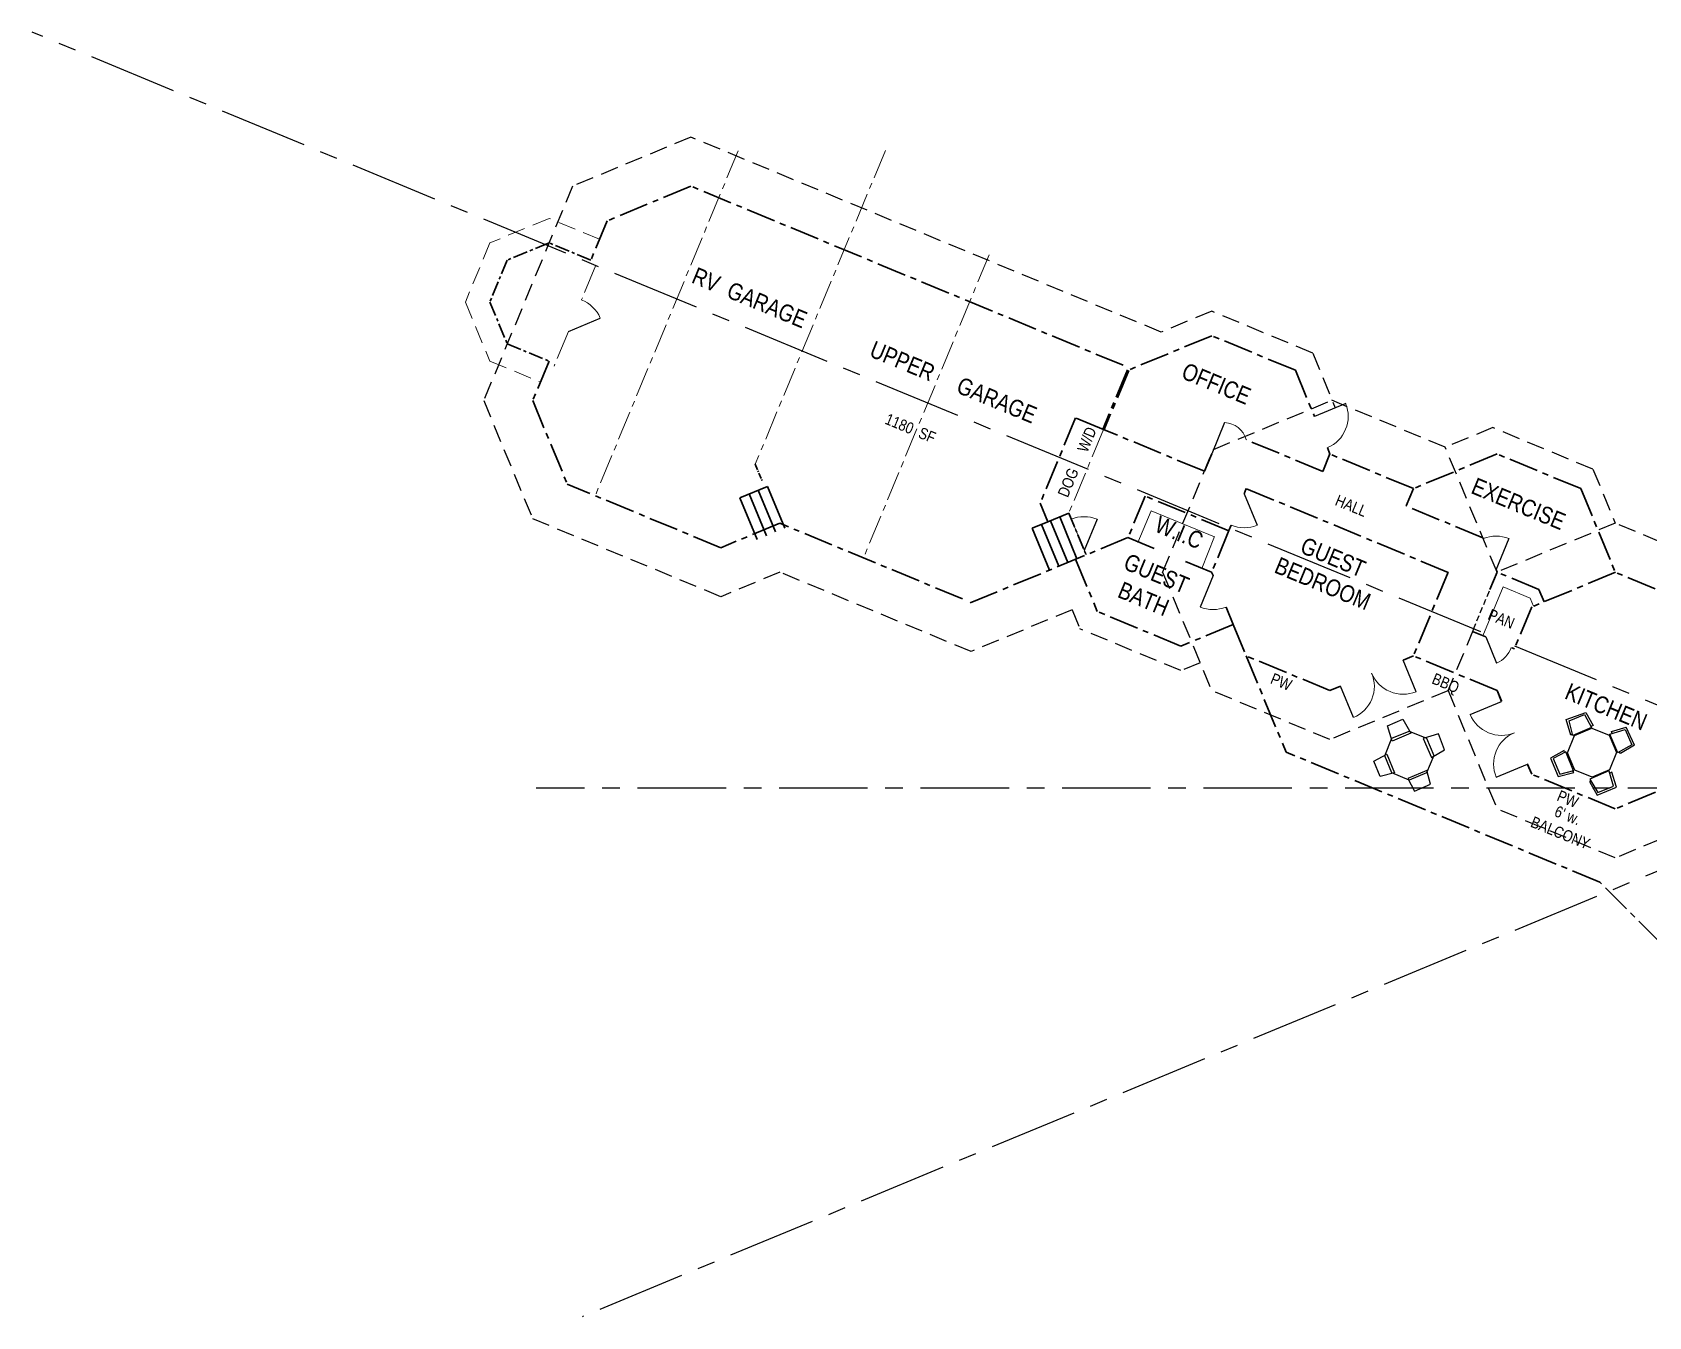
# Model space of a CAD drawing. Header units: inches. Extents: x 2775 to 17527, y 515 to 14737.
# Drawn here: x 11433 to 13147, y 3096 to 4458 of the extents above; entities that cross this region are included whole.
import ezdxf

# ---------------------------------------------------------------- set-up
doc = ezdxf.new("R2010")
doc.units = ezdxf.units.IN
doc.header["$LTSCALE"] = 0.5
doc.header["$MEASUREMENT"] = 0
doc.linetypes.add('CENTER', pattern=[2, 1.25, -0.25, 0.25, -0.25])
doc.linetypes.add('HIDDEN', pattern=[0.375, 0.25, -0.125])
for name, color, linetype, lineweight in [('DOORS', 7, 'CONTINUOUS', 30), ('GRID', 1, 'CENTER', 35), ('LAYOUT', 6, 'CENTER', 25), ('MILLWORK', 7, 'CONTINUOUS', 20), ('ROOFLINE', 6, 'HIDDEN', 30)]:
    doc.layers.add(name, color=color, linetype=linetype, lineweight=lineweight)
doc.layers.add('FURNITURE', color=30, linetype='CONTINUOUS')
doc.layers.add('TEXT', color=7, linetype='CONTINUOUS')
doc.styles.add('ARCHENTLTD', font='technical.ttf', dxfattribs={"height": 6})

msp = doc.modelspace()

# ---------------------------------------------------------------- linework, layer by layer
at = {"layer": 'DOORS', "color": 7, "lineweight": 30, "ltscale": 50}
for p, q in [((12001.5221, 4141.0909), (12035.324, 4155.2348)), ((12825.6525, 4064.7188), (12792.3928, 4050.9422)), ((12697.2484, 4044.3544), (12683.4718, 4011.0947)), ((12717.8898, 3968.7713), (12731.6664, 3935.5117)), ((12561.9581, 3941.8585), (12548.1815, 3908.5988)), ((12998.6649, 3921.3208), (12984.8883, 3888.0611)), ((12684.9194, 3882.0801), (12671.1428, 3848.8204)), ((12974.0218, 3817.0684), (12985.51, 3789.3268)), ((12900.2405, 3759.0647), (12886.4639, 3792.3244)), ((12833.7102, 3731.526), (12819.9336, 3764.7856)), ((12957.5219, 3734.9897), (12990.7816, 3748.7663)), ((12985.0606, 3668.4593), (13018.3203, 3682.2359))]:
    msp.add_line(p, q, dxfattribs=at)
at = {"layer": 'DOORS', "color": 7, "lineweight": 9, "ltscale": 50}
for centre, radius, start, end in [((12002.3511, 4140.7853), 36, 23.6641647, 69.1631303), ((12792.3847, 4050.9388), 35.8643, 292.5, 22.5), ((12696.4508, 4019.7636), 24.6037, 15.3747029, 88.1422925), ((12548.1815, 3908.5988), 36, 67.5, 112.4531403), ((12717.8898, 3968.7713), 35.9406, 247.4859933, 292.5), ((12985.0398, 3888.427), 35.6039, 67.5, 112.5409195), ((12684.9194, 3882.0801), 36, 247.5, 292.4859933), ((12973.7162, 3816.2394), 29.3834, 293.6641647, 339.1631303), ((12819.9336, 3764.7856), 36, 292.5, 22.9274514), ((12886.4639, 3792.3244), 36.0068, 202.0446183, 292.5), ((12990.7849, 3748.7581), 36, 202.4859933, 292.4859933), ((13018.3203, 3682.2359), 35.9958, 112.4859933, 202.5)]:
    msp.add_arc(centre, radius, start, end, dxfattribs=at)
at = {"layer": 'FURNITURE', "color": 7, "linetype": 'Continuous', "ltscale": 0.75}
for p, q in [((13059.3675, 3729.6052), (13080.0243, 3737.0621)), ((13080.0243, 3737.0621), (13087.8781, 3723.0383)), ((12869.7509, 3722.7661), (12886.132, 3729.9644)), ((12874.7482, 3706.6677), (12869.7509, 3722.7661)), ((12886.132, 3729.9644), (12894.4917, 3715.165)), ((13064.3347, 3713.0557), (13059.3675, 3729.6052)), ((13062.4344, 3728.0417), (13078.7855, 3734.7889)), ((13066.5357, 3712.7731), (13062.4344, 3728.0417)), ((13086.2965, 3721.0598), (13066.5357, 3712.7731)), ((13068.2818, 3712.7673), (13086.6317, 3720.4625)), ((13078.7855, 3734.7889), (13086.2965, 3721.0598)), ((13087.8781, 3723.0383), (13085.5628, 3722.2866)), ((13086.6317, 3720.4625), (13105.0467, 3712.9297)), ((13105.6724, 3714.06), (13121.7708, 3719.0573)), ((13107.2059, 3716.6759), (13122.8324, 3721.4987)), ((13121.7708, 3719.0573), (13128.9692, 3702.6762)), ((13131.6212, 3702.3635), (13122.7992, 3721.571)), ((12866.9024, 3691.2153), (12874.4352, 3709.6303)), ((12874.4352, 3709.6303), (12892.7808, 3717.3236)), ((12894.4917, 3715.165), (12874.7482, 3706.6677)), ((12892.7808, 3717.3236), (12911.1933, 3709.7912)), ((12907.5474, 3709.3402), (12916.4415, 3689.1765)), ((12923.9104, 3714.2292), (12907.5504, 3709.3334)), ((12911.1933, 3709.7912), (12918.8878, 3691.4428)), ((12930.3631, 3697.5354), (12923.9104, 3714.2292)), ((13060.7539, 3694.3584), (13068.2818, 3712.7673)), ((13066.1749, 3714.1562), (13064.3347, 3713.0557)), ((13105.0467, 3712.9297), (13112.74, 3694.5841)), ((13114.2237, 3694.191), (13105.6724, 3714.06)), ((13108.1199, 3714.7576), (13107.2059, 3716.6759)), ((13128.9692, 3702.6762), (13113.905, 3694.1669)), ((13131.6212, 3702.3635), (13116.8457, 3693.4272)), ((12855.4152, 3685.3978), (12869.1443, 3692.9088)), ((12862.1624, 3669.0467), (12855.4152, 3685.3978)), ((12874.5976, 3672.8654), (12866.9024, 3691.2153)), ((12869.1443, 3692.9088), (12877.431, 3673.148)), ((12918.8878, 3691.4428), (12911.3544, 3673.0318)), ((12916.4415, 3689.1765), (12930.3631, 3697.5354)), ((13057.1184, 3696.5483), (13042.6676, 3688.4059)), ((13042.6676, 3688.4059), (13050.9304, 3668.9638)), ((13058.9405, 3695.3396), (13045.3738, 3688.2255)), ((13045.3738, 3688.2255), (13052.7284, 3671.4715)), ((13057.6705, 3694.6736), (13057.1184, 3696.5483)), ((13067.2395, 3675.2861), (13058.9405, 3695.3396)), ((13068.4482, 3676.0104), (13060.7539, 3694.3584)), ((13112.74, 3694.5841), (13105.2075, 3676.1716)), ((13116.8457, 3693.4272), (13115.9015, 3694.8946)), ((12877.431, 3673.148), (12862.1624, 3669.0467)), ((12893.0065, 3665.3375), (12874.5976, 3672.8654)), ((12911.5236, 3675.4733), (12891.4702, 3667.1743)), ((12911.3544, 3673.0318), (12893.0065, 3665.3375)), ((12915.3382, 3660.9623), (12911.5236, 3675.4733)), ((13050.9304, 3668.9638), (13067.3175, 3673.5342)), ((13052.7284, 3671.4715), (13067.4378, 3675.3383)), ((13067.3175, 3673.5342), (13066.4328, 3675.0741)), ((13086.8592, 3668.4771), (13068.4482, 3676.0104)), ((13104.7042, 3675.0737), (13084.5405, 3666.1795)), ((13105.2075, 3676.1716), (13086.8592, 3668.4771)), ((13109.5933, 3658.7106), (13104.8605, 3674.7008)), ((13107.7471, 3673.8288), (13105.4472, 3672.7188)), ((13112.2753, 3658.8489), (13107.7471, 3673.8288)), ((12891.4702, 3667.1743), (12898.5843, 3653.6076)), ((12898.5843, 3653.6076), (12915.3382, 3660.9623)), ((13085.4846, 3664.7122), (13084.2037, 3663.8462)), ((13084.2037, 3663.8462), (13092.0816, 3649.5037)), ((13084.5405, 3666.1795), (13092.8994, 3652.258)), ((13092.0816, 3649.5037), (13112.7985, 3657.8627)), ((13092.8994, 3652.258), (13109.5933, 3658.7106)), ((13112.7985, 3657.8627), (13112.2753, 3658.8489))]:
    msp.add_line(p, q, dxfattribs=at)
at = {"layer": 'GRID', "linetype": 'CENTER', "lineweight": 20, "ltscale": 50}
for p, q in [((12181.5331, 4332.6556), (12029.8986, 3966.8306)), ((12337.5001, 4332.8581), (12199.5833, 4000.1276)), ((12447.5882, 4222.3757), (12314.3334, 3900.8925)), ((12030.6006, 4211.2442), (12015.3068, 4174.3472)), ((12001.5221, 4141.0909), (11986.2281, 4104.1934)), ((12568.7593, 4036.9874), (12532.0357, 3948.3899))]:
    msp.add_line(p, q, dxfattribs=at)
at = {"layer": 'GRID', "ltscale": 50}
for p, q in [((12131.3117, 4295.003), (12042.6087, 4258.2865)), ((12589.4999, 4105.0972), (12131.2939, 4295.0236)), ((12683.5147, 4136.5088), (12594.8117, 4099.7922)), ((12772.1819, 4099.7694), (12683.4969, 4136.5293)), ((12772.1819, 4099.7694), (12792.3928, 4050.9422)), ((11963.6091, 4067.7916), (12000.329, 3979.0806)), ((12539.209, 4049.2681), (12502.4491, 3960.5831)), ((12568.7593, 4036.9874), (12539.1977, 4049.2407)), ((12675.8505, 3992.7082), (12568.812, 4037.1144)), ((12683.4718, 4011.0947), (12675.8505, 3992.7082)), ((12801.2688, 3992.6436), (12720.174, 4026.2868)), ((12808.9131, 4011.0859), (12801.2688, 3992.6436)), ((12806.1094, 4017.8045), (12808.9018, 4011.0585)), ((12897.3945, 3974.3461), (12808.9018, 4011.0584)), ((12986.1042, 4011.0789), (12897.4012, 3974.3623)), ((13074.7715, 3974.3394), (12986.0864, 4011.0994)), ((12162.9262, 3911.6907), (12000.3257, 3979.0886)), ((12501.7167, 3958.8163), (12509.8651, 3939.1841)), ((12613.0306, 3966.5105), (12594.7538, 3922.4168)), ((12701.7157, 3929.7505), (12613.0306, 3966.5105)), ((12720.1988, 3974.3419), (12717.8898, 3968.7713)), ((12934.0724, 3885.5816), (12720.1874, 3974.3145)), ((12897.4126, 3974.3897), (12889.7616, 3955.9313)), ((13074.7715, 3974.3394), (13111.4913, 3885.6285)), ((12532.0704, 3948.3755), (12509.8651, 3939.1841)), ((12971.0127, 3922.2233), (12889.7616, 3955.9313)), ((12225.4856, 3937.7199), (12162.9229, 3911.6829)), ((12419.4293, 3857.3302), (12225.4856, 3937.7199)), ((12701.8188, 3929.9994), (12683.4388, 3885.6568)), ((12704.1278, 3935.5699), (12701.8188, 3929.9994)), ((12594.7538, 3922.4168), (12424.7265, 3852.0379)), ((12622.4875, 3910.9212), (12594.7538, 3922.4168)), ((12971.0127, 3922.2233), (12971.673, 3920.6323)), ((12539.276, 3899.5296), (12562.2126, 3844.0949)), ((12683.4388, 3885.6568), (12655.7438, 3897.1364)), ((12683.4388, 3885.6568), (12684.9194, 3882.0801)), ((12934.1112, 3885.6752), (12897.3513, 3796.9901)), ((12934.1112, 3885.6752), (12934.1112, 3885.6752)), ((12986.1271, 3885.8074), (12978.4481, 3867.2815)), ((12985.0398, 3888.427), (12986.1271, 3885.8074)), ((13030.4639, 3867.4138), (12986.1271, 3885.8074)), ((13111.4993, 3885.6318), (13022.7963, 3848.9152)), ((13199.8684, 3848.8227), (13111.4993, 3885.6318)), ((13030.4197, 3867.4321), (13035.8481, 3854.3177)), ((12650.8923, 3807.3222), (12562.2126, 3844.0949)), ((12698.6979, 3848.7927), (12706.3634, 3830.2738)), ((13022.7963, 3848.9152), (13004.3781, 3804.4804)), ((12706.332, 3830.2608), (12650.8923, 3807.3222)), ((12706.3634, 3830.2738), (12720.1554, 3796.9539)), ((12974.0145, 3817.0611), (12960.0355, 3822.8604)), ((13004.3724, 3804.4667), (13001.7124, 3805.5703)), ((12808.8404, 3760.1939), (12720.1554, 3796.9539)), ((12897.5434, 3796.9105), (12886.4503, 3792.3187)), ((12897.5434, 3796.9105), (12886.4503, 3792.3187)), ((12986.0363, 3760.2302), (12897.3513, 3796.9901)), ((12819.9336, 3764.7856), (12808.8404, 3760.1939)), ((12986.0363, 3760.2302), (12990.598, 3749.2098)), ((12986.0363, 3760.2302), (12990.7816, 3748.7663)), ((13018.1225, 3682.7136), (13022.7529, 3671.5272)), ((13018.3203, 3682.2359), (13022.7529, 3671.5272)), ((13111.4379, 3634.7672), (13022.7529, 3671.5272)), ((13200.1409, 3671.4838), (13111.4379, 3634.7672))]:
    msp.add_line(p, q, dxfattribs=at)
at = {"layer": 'GRID', "linetype": 'CENTER', "lineweight": 35, "ltscale": 50}
for p, q in [((12042.6087, 4258.2865), (12025.3034, 4216.5365)), ((11980.9308, 4109.4857), (11963.6288, 4067.744))]:
    msp.add_line(p, q, dxfattribs=at)
at = {"layer": 'GRID', "ltscale": 25}
for p, q in [((11980.9568, 4234.905), (11936.6106, 4216.5362)), ((12025.303, 4216.5362), (11980.9568, 4234.905)), ((11936.6106, 4216.5362), (11918.2418, 4172.19)), ((11918.2418, 4172.19), (11936.6106, 4127.8438)), ((11936.6106, 4127.8438), (11980.9568, 4109.475))]:
    msp.add_line(p, q, dxfattribs=at)
at = {"layer": 'GRID', "linetype": 'CENTER', "lineweight": 60, "ltscale": 50}
msp.add_line((12594.7972, 4099.8048), (12568.7593, 4036.9874), dxfattribs=at)
at = {"layer": 'GRID', "ltscale": 10}
msp.add_line((12199.5833, 4000.1276), (12207.1332, 3981.9371), dxfattribs=at)
at = {"layer": 'GRID', "color": 7, "linetype": 'Continuous', "ltscale": 50}
for p, q in [((12212.4305, 3976.6448), (12183.3136, 3964.6749)), ((12509.8651, 3939.1841), (12493.2543, 3932.3345))]:
    msp.add_line(p, q, dxfattribs=at)
at = {"layer": 'GRID', "color": 7, "linetype": 'Continuous', "ltscale": 10}
msp.add_line((12212.4305, 3976.6448), (12230.7858, 3932.4204), dxfattribs=at)
at = {"layer": 'GRID', "color": 7, "linetype": 'Continuous', "ltscale": 25}
for p, q in [((12183.3136, 3964.6749), (12201.6304, 3920.3517)), ((12193.0176, 3968.6851), (12211.3344, 3924.3619)), ((12202.7216, 3972.6954), (12221.0384, 3928.3721)), ((12522.3663, 3944.3652), (12540.6832, 3900.042)), ((12493.2543, 3932.3345), (12511.5711, 3888.0113)), ((12502.9583, 3936.3448), (12521.2751, 3892.0215)), ((12512.6623, 3940.355), (12530.9792, 3896.0318))]:
    msp.add_line(p, q, dxfattribs=at)
at = {"layer": 'GRID', "linetype": 'CENTER', "ltscale": 25}
msp.add_line((12532.0704, 3948.3755), (12550.3872, 3904.0522), dxfattribs=at)
at = {"layer": 'GRID', "color": 7, "linetype": 'Continuous', "lineweight": 20, "ltscale": 25}
msp.add_line((12532.0704, 3948.3755), (12550.3872, 3904.0522), dxfattribs=at)
at = {"layer": 'GRID', "color": 3, "ltscale": 50}
for p, q in [((12720.1554, 3796.9539), (12762.3438, 3695.0316)), ((13094.9278, 3557.1756), (12762.3438, 3695.0316)), ((13264.6797, 3387.5894), (13094.9278, 3557.1756))]:
    msp.add_line(p, q, dxfattribs=at)
at = {"layer": 'LAYOUT', "color": 6, "ltscale": 150}
for p, q in [((12968.7265, 3822.3404), (11433.1142, 4458.1318)), ((13368.6228, 3656.7709), (12996.4331, 3810.869)), ((13368.6228, 3656.7709), (12016.4612, 3096.4265))]:
    msp.add_line(p, q, dxfattribs=at)
at = {"layer": 'LAYOUT', "ltscale": 150}
msp.add_line((13368.6228, 3656.7709), (11967.2409, 3656.7709), dxfattribs=at)
at = {"layer": 'MILLWORK', "ltscale": 50}
for p, q in [((12619.2437, 3950.9451), (12605.2828, 3917.2639)), ((12686.3903, 3923.0885), (12619.2437, 3950.9451)), ((12686.5902, 3923.5908), (12673.1108, 3889.714)), ((12992.6162, 3870.1237), (12971.121, 3818.2655)), ((13021.2322, 3858.252), (12992.6162, 3870.1237)), ((13021.2322, 3858.252), (13024.7604, 3849.7282))]:
    msp.add_line(p, q, dxfattribs=at)
at = {"layer": 'ROOFLINE', "ltscale": 150}
for p, q in [((12131.3403, 4346.9644), (12005.8801, 4295.0331)), ((12629.9246, 4140.3012), (12131.3403, 4346.9644)), ((12005.8801, 4295.0331), (11911.674, 4067.7567)), ((12683.5369, 4162.4928), (12629.9246, 4140.3012)), ((12790.5552, 4118.1337), (12683.5369, 4162.4928)), ((12790.5552, 4118.1337), (12814.5682, 4060.1211)), ((11911.674, 4067.7567), (11963.5791, 3942.3599)), ((12685.4193, 4015.9382), (12810.822, 4067.9634)), ((12931.158, 4018.1969), (12810.822, 4067.9634)), ((12981.4344, 4039.0077), (12931.158, 4018.1969)), ((13087.6947, 3994.9628), (12981.4344, 4039.0077)), ((12631.5145, 3885.5958), (12685.4193, 4015.9382)), ((12986.0723, 3885.8301), (12931.158, 4018.1969)), ((13087.6947, 3994.9628), (13111.4114, 3937.666)), ((12162.9711, 3859.712), (11963.5791, 3942.3599)), ((13111.4114, 3937.666), (12986.1271, 3885.8074)), ((13236.5506, 3885.5408), (13111.4114, 3937.666)), ((12225.5227, 3885.7444), (12162.9711, 3859.712)), ((12428.4518, 3801.6303), (12225.5227, 3885.7444)), ((12631.484, 3885.6695), (12683.4088, 3760.2252)), ((12535.4793, 3845.9319), (12428.4518, 3801.6303)), ((12535.4793, 3845.9319), (12543.8367, 3825.7332)), ((12650.8822, 3781.3448), (12543.8367, 3825.7332)), ((12961.1238, 3825.4882), (12934.0003, 3760.0514)), ((12671.189, 3789.7469), (12650.8822, 3781.3448)), ((12808.8277, 3708.2391), (12683.4088, 3760.2252)), ((12934.0003, 3760.0514), (12808.8277, 3708.2391)), ((12934.0806, 3760.2451), (12986.0063, 3634.7986)), ((13111.4252, 3582.8124), (12986.0063, 3634.7986)), ((13236.743, 3634.6848), (13111.4252, 3582.8124))]:
    msp.add_line(p, q, dxfattribs=at)
at = {"layer": 'ROOFLINE', "lineweight": 20, "ltscale": 150}
for p, q in [((11980.9568, 4260.8824), (11918.2418, 4234.905)), ((12034.4874, 4238.7093), (11980.9568, 4260.8824)), ((11918.2418, 4234.905), (11892.2644, 4172.19)), ((11892.2644, 4172.19), (11918.2418, 4109.475)), ((11918.2418, 4109.475), (11971.7724, 4087.3019))]:
    msp.add_line(p, q, dxfattribs=at)
at = {"layer": 'ROOFLINE', "ltscale": 50}
msp.add_line((12961.1238, 3825.4882), (12986.1271, 3885.8074), dxfattribs=at)

# ---------------------------------------------------------------- texts
at = {"layer": 'TEXT', "linetype": 'Continuous', "width": 271, "style": 'ARCHENTLTD'}
for s, insert, char_height, attachment_point, rotation in [('RV  GARAGE ', (12137.7632, 4209.7247), 18, 1, 337.5), ('UPPER     GARAGE ', (12326.3174, 4131.569), 18, 1, 337.5), (' OFFICE', (12651.6949, 4110.711), 18, 1, 337.5), ('1180  SF', (12340.7285, 4054.546), 12, 1, 337.5), ('   \\P W/D', (12532.1099, 4048.6362), 12, 3, 67.6919444), ('   \\P DOG', (12513.1872, 4005.2402), 12, 3, 67.6919444), (' \\PEXERCISE', (12975.6212, 4014.297), 18, 1, 337.5), ('HALL', (12817.9094, 3968.3021), 12, 1, 337.5), ('   W.I.C', (12612.7431, 3952.6845), 18, 1, 337.5), ('   GUEST\\PBEDROOM', (12767.0075, 3930.18), 18, 1, 337.5), ('   GUEST\\P    BATH', (12579.6721, 3912.8747), 18, 1, 337.5), ('PAN', (12979.8466, 3847.2273), 12, 1, 337.5), ('PW', (12749.3302, 3779.2935), 12, 1, 337.5), ('BBQ', (12920.5302, 3779.2935), 12, 1, 337.5), (' \\PKITCHEN', (13074.9094, 3796.5143), 18, 1, 337.5), ('PW', (13053.103, 3655.0956), 12, 1, 337.5), ("     6' w.\\PBALCONY", (13032.5804, 3645.8425), 12, 1, 337.9625)]:
    msp.add_mtext(s, dxfattribs=dict(at, insert=insert, char_height=char_height, attachment_point=attachment_point, rotation=rotation))

doc.saveas('drawing.dxf')
